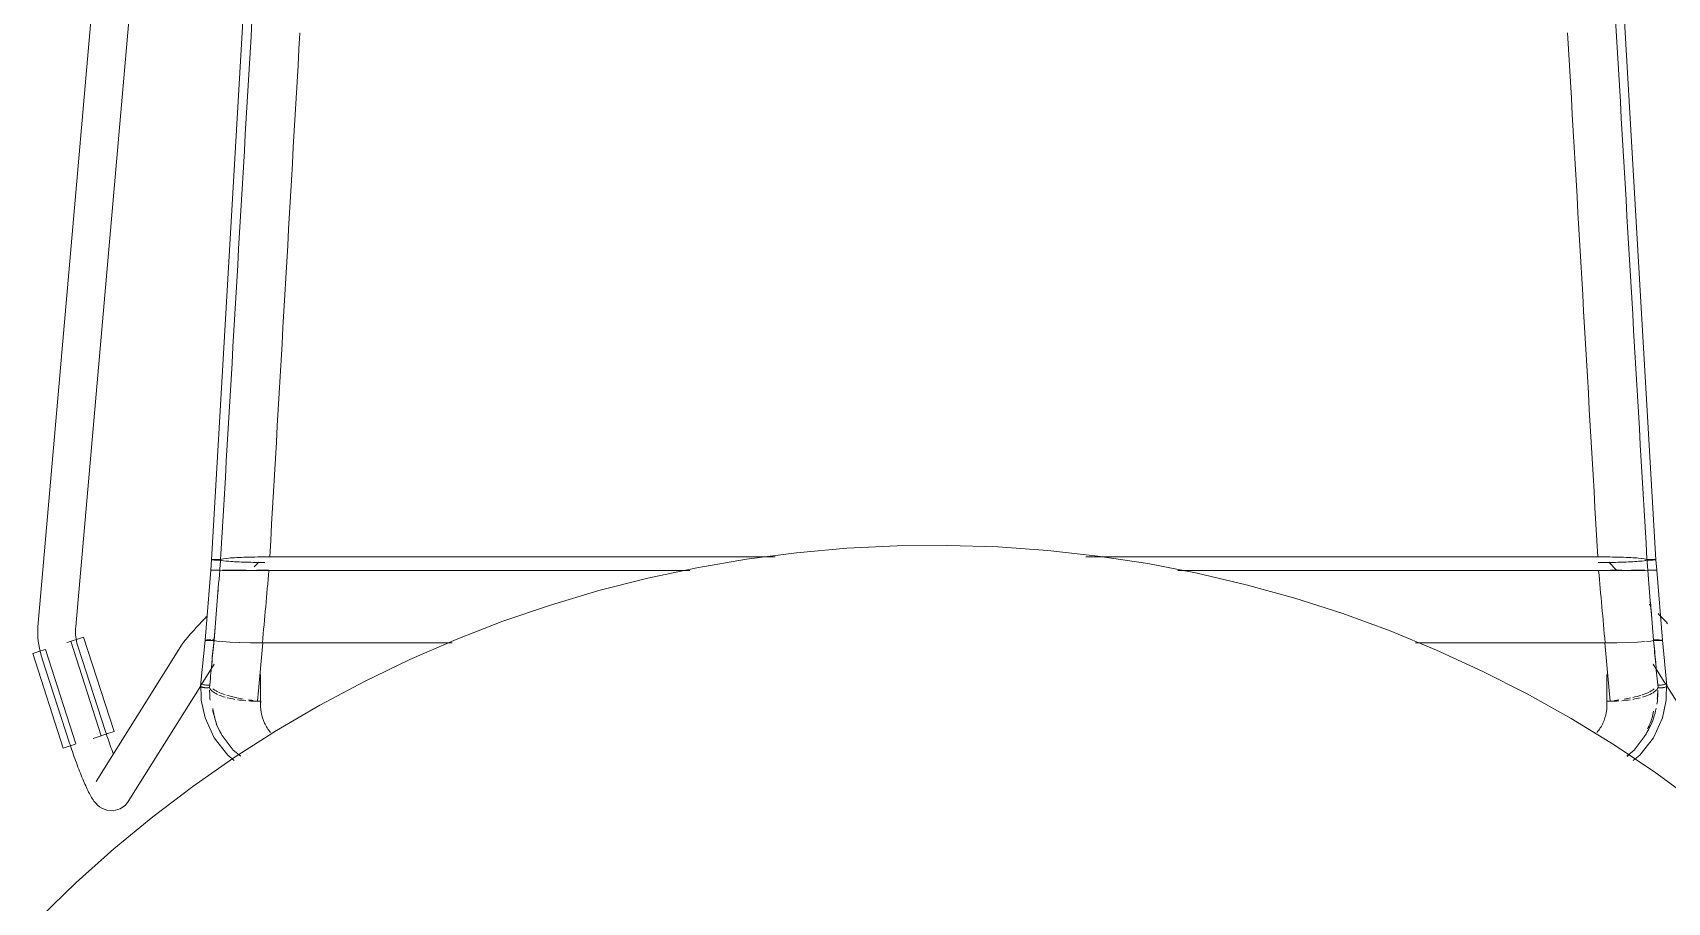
# Model space of a CAD drawing. Header units: millimetres. Extents: x 79795 to 317870, y -36033 to 97293.
# Drawn here: x 227365 to 227884, y 12592 to 12868 of the extents above; entities that cross this region are included whole.
import ezdxf

# ---------------------------------------------------------------- set-up
doc = ezdxf.new("R2010")
doc.units = ezdxf.units.MM
doc.header["$MEASUREMENT"] = 0
doc.layers.add('I-FURN', color=8, linetype='CONTINUOUS', lineweight=9)

msp = doc.modelspace()

# ---------------------------------------------------------------- linework, layer by layer
at = {"layer": 'I-FURN'}
for p, q in [((227405.73, 13124.18), (227366.79, 12680.86)), ((227378.74, 12679.81), (227416.04, 13104.31)), ((227441.22, 13032.89), (227421.93, 12700.98)), ((227861.45, 13032.89), (227880.74, 12700.98)), ((227607.74, 12703.19), (227591.88, 12701.13)), ((227623.68, 12704.62), (227607.74, 12703.19)), ((227639.66, 12705.4), (227623.68, 12704.62)), ((227655.66, 12705.55), (227639.66, 12705.4)), ((227671.65, 12705.06), (227655.66, 12705.55)), ((227687.61, 12703.93), (227671.65, 12705.06)), ((227703.51, 12702.16), (227687.61, 12703.93)), ((227421.66, 12697.63), (227419.83, 12675.42)), ((227421.66, 12697.63), (227421.93, 12700.98)), ((227421.73, 12697.62), (227421.66, 12697.63)), ((227421.66, 12697.63), (227421.73, 12697.63)), ((227421.72, 12697.63), (227421.66, 12697.63)), ((227421.66, 12697.63), (227421.72, 12697.62)), ((227422.21, 12697.62), (227421.91, 12697.62)), ((227421.91, 12697.62), (227422.2, 12697.62)), ((227422, 12701.01), (227421.93, 12700.98)), ((227421.93, 12700.98), (227422, 12700.96)), ((227422.19, 12701.04), (227422, 12701.01)), ((227422, 12700.96), (227422.19, 12700.93)), ((227422.48, 12701.06), (227422.19, 12701.04)), ((227422.19, 12700.93), (227422.48, 12700.91)), ((227422.2, 12697.62), (227422.58, 12697.62)), ((227422.21, 12697.63), (227422.59, 12697.63)), ((227422.59, 12697.63), (227422.21, 12697.63)), ((227422.59, 12697.62), (227422.21, 12697.62)), ((227422.86, 12701.08), (227422.48, 12701.06)), ((227422.48, 12700.91), (227422.87, 12700.89)), ((227422.58, 12697.62), (227423.04, 12697.62)), ((227422.59, 12697.63), (227423.05, 12697.63)), ((227423.04, 12697.63), (227422.59, 12697.63)), ((227423.04, 12697.62), (227422.59, 12697.62)), ((227423.31, 12701.09), (227422.86, 12701.08)), ((227422.87, 12700.89), (227423.32, 12700.88)), ((227423.53, 12697.63), (227423.04, 12697.63)), ((227423.53, 12697.62), (227423.04, 12697.62)), ((227423.04, 12697.62), (227423.53, 12697.62)), ((227423.05, 12697.63), (227423.54, 12697.63)), ((227423.8, 12701.09), (227423.31, 12701.09)), ((227423.32, 12700.88), (227423.81, 12700.87)), ((227424.03, 12697.63), (227423.53, 12697.63)), ((227424.03, 12697.62), (227423.53, 12697.62)), ((227423.53, 12697.62), (227424.02, 12697.62)), ((227423.54, 12697.63), (227424.03, 12697.63)), ((227424.3, 12701.09), (227423.8, 12701.09)), ((227423.81, 12700.87), (227424.3, 12700.88)), ((227424.02, 12697.62), (227424.5, 12697.62)), ((227424.03, 12697.63), (227424.5, 12697.63)), ((227424.5, 12697.63), (227424.03, 12697.63)), ((227424.5, 12697.62), (227424.03, 12697.62)), ((227424.77, 12701.08), (227424.3, 12701.09)), ((227424.3, 12700.88), (227424.77, 12700.88)), ((227425.39, 12697.6), (227424.5, 12697.62)), ((227424.5, 12697.62), (227425.38, 12697.6)), ((227425.66, 12701.29), (227424.77, 12701.08)), ((227424.77, 12700.88), (227425.68, 12700.67)), ((227425.38, 12697.6), (227427.13, 12697.59)), ((227427.13, 12697.59), (227425.39, 12697.6)), ((227425.4, 12697.65), (227427.15, 12697.66)), ((227427.15, 12697.66), (227425.4, 12697.65)), ((227427.4, 12701.49), (227425.66, 12701.29)), ((227425.68, 12700.67), (227427.43, 12700.48)), ((227429.64, 12697.58), (227427.13, 12697.59)), ((227427.13, 12697.59), (227429.63, 12697.58)), ((227427.15, 12697.66), (227429.65, 12697.67)), ((227429.65, 12697.67), (227427.15, 12697.66)), ((227429.91, 12701.65), (227427.4, 12701.49)), ((227427.43, 12700.48), (227429.92, 12700.32)), ((227429.63, 12697.58), (227432.77, 12697.57)), ((227432.77, 12697.57), (227429.64, 12697.58)), ((227429.65, 12697.67), (227432.77, 12697.68)), ((227432.77, 12697.68), (227429.65, 12697.67)), ((227433.04, 12701.77), (227429.91, 12701.65)), ((227429.92, 12700.32), (227433.04, 12700.2)), ((227436.33, 12697.56), (227432.77, 12697.57)), ((227432.77, 12697.57), (227436.33, 12697.56)), ((227436.6, 12701.85), (227433.04, 12701.77)), ((227433.04, 12700.2), (227436.59, 12700.12)), ((227436.9, 12700.24), (227435.42, 12698.71)), ((227436.33, 12697.69), (227440.11, 12697.69)), ((227440.11, 12697.69), (227436.33, 12697.69)), ((227440.12, 12697.56), (227436.33, 12697.56)), ((227436.33, 12697.56), (227440.12, 12697.56)), ((227436.59, 12700.12), (227438.85, 12700.09)), ((227440.39, 12701.88), (227436.6, 12701.85)), ((227573.86, 12697.56), (227440.12, 12697.56)), ((227440.12, 12697.56), (227573.86, 12697.56)), ((227600.96, 12701.88), (227440.39, 12701.88)), ((227440.39, 12701.88), (227600.96, 12701.88)), ((227576.11, 12698.44), (227560.46, 12695.11)), ((227591.88, 12701.13), (227576.11, 12698.44)), ((227862.29, 12701.88), (227699.69, 12701.88)), ((227699.69, 12701.88), (227862.29, 12701.88)), ((227719.32, 12699.75), (227703.51, 12702.16)), ((227735.03, 12696.72), (227719.32, 12699.75)), ((227862.55, 12697.56), (227728.92, 12697.56)), ((227728.92, 12697.56), (227862.55, 12697.56)), ((227866.07, 12701.85), (227862.29, 12701.88)), ((227862.4, 12700.09), (227866.08, 12700.12)), ((227866.34, 12697.56), (227862.55, 12697.56)), ((227862.55, 12697.56), (227866.34, 12697.56)), ((227868.35, 12697.57), (227865.78, 12700.24)), ((227869.64, 12701.77), (227866.07, 12701.85)), ((227866.08, 12700.12), (227869.63, 12700.2)), ((227866.34, 12697.69), (227869.9, 12697.68)), ((227869.9, 12697.68), (227866.34, 12697.69)), ((227869.91, 12697.57), (227866.34, 12697.56)), ((227866.34, 12697.56), (227869.91, 12697.57)), ((227869.63, 12700.2), (227872.75, 12700.32)), ((227872.77, 12701.65), (227869.64, 12701.77)), ((227873.04, 12697.58), (227869.91, 12697.57)), ((227869.91, 12697.57), (227873.04, 12697.58)), ((227872.75, 12700.32), (227875.25, 12700.48)), ((227875.27, 12701.49), (227872.77, 12701.65)), ((227873.02, 12697.67), (227875.52, 12697.66)), ((227875.53, 12697.66), (227873.03, 12697.67)), ((227875.54, 12697.59), (227873.04, 12697.58)), ((227873.04, 12697.58), (227875.54, 12697.59)), ((227875.25, 12700.48), (227877, 12700.67)), ((227877.02, 12701.29), (227875.27, 12701.49)), ((227875.52, 12697.66), (227877.27, 12697.65)), ((227877.28, 12697.65), (227875.53, 12697.66)), ((227875.54, 12697.59), (227877.29, 12697.6)), ((227877.29, 12697.6), (227875.55, 12697.59)), ((227877, 12700.67), (227877.9, 12700.88)), ((227877.91, 12701.08), (227877.02, 12701.29)), ((227878.18, 12697.62), (227877.29, 12697.6)), ((227877.29, 12697.6), (227878.18, 12697.62)), ((227877.9, 12700.88), (227878.37, 12700.88)), ((227878.38, 12701.09), (227877.91, 12701.08)), ((227878.17, 12697.63), (227878.64, 12697.63)), ((227878.64, 12697.63), (227878.17, 12697.63)), ((227878.65, 12697.62), (227878.18, 12697.62)), ((227878.18, 12697.62), (227878.65, 12697.62)), ((227878.37, 12700.88), (227878.87, 12700.87)), ((227878.87, 12701.09), (227878.38, 12701.09)), ((227878.64, 12697.63), (227879.14, 12697.63)), ((227879.14, 12697.63), (227878.64, 12697.63)), ((227879.14, 12697.62), (227878.65, 12697.62)), ((227878.65, 12697.62), (227879.15, 12697.62)), ((227879.36, 12701.09), (227878.87, 12701.09)), ((227878.87, 12700.87), (227879.36, 12700.88)), ((227879.14, 12697.63), (227879.63, 12697.63)), ((227879.63, 12697.63), (227879.14, 12697.63)), ((227879.63, 12697.62), (227879.14, 12697.62)), ((227879.15, 12697.62), (227879.64, 12697.62)), ((227879.81, 12701.08), (227879.36, 12701.09)), ((227879.36, 12700.88), (227879.81, 12700.89)), ((227879.63, 12697.63), (227880.08, 12697.63)), ((227880.08, 12697.63), (227879.63, 12697.63)), ((227880.09, 12697.62), (227879.63, 12697.62)), ((227879.64, 12697.62), (227880.09, 12697.62)), ((227880.2, 12701.06), (227879.81, 12701.08)), ((227879.81, 12700.89), (227880.19, 12700.91)), ((227880.08, 12697.63), (227880.46, 12697.63)), ((227880.47, 12697.63), (227880.08, 12697.63)), ((227880.47, 12697.62), (227880.09, 12697.62)), ((227880.09, 12697.62), (227880.47, 12697.62)), ((227880.19, 12700.91), (227880.48, 12700.93)), ((227880.49, 12701.04), (227880.2, 12701.06)), ((227880.46, 12697.63), (227880.76, 12697.63)), ((227880.76, 12697.63), (227880.47, 12697.63)), ((227880.76, 12697.62), (227880.47, 12697.62)), ((227880.47, 12697.62), (227880.76, 12697.62)), ((227880.48, 12700.93), (227880.67, 12700.96)), ((227880.68, 12701.01), (227880.49, 12701.04)), ((227880.67, 12700.96), (227880.74, 12700.98)), ((227880.74, 12700.98), (227880.68, 12701.01)), ((227881.01, 12697.63), (227880.75, 12700.98)), ((227880.76, 12697.63), (227880.95, 12697.63)), ((227880.95, 12697.63), (227880.76, 12697.63)), ((227880.95, 12697.62), (227880.76, 12697.62)), ((227880.76, 12697.62), (227880.95, 12697.62)), ((227880.95, 12697.63), (227881.01, 12697.63)), ((227881.01, 12697.63), (227880.95, 12697.62)), ((227880.95, 12697.62), (227881.02, 12697.63)), ((227881.02, 12697.63), (227880.95, 12697.63)), ((227881.02, 12697.63), (227882.84, 12675.42)), ((227560.46, 12695.11), (227544.95, 12691.17)), ((227750.61, 12693.06), (227735.03, 12696.72)), ((227766.02, 12688.78), (227750.61, 12693.06)), ((227529.62, 12686.6), (227514.48, 12681.43)), ((227544.95, 12691.17), (227529.62, 12686.6)), ((227781.26, 12683.89), (227766.02, 12688.78)), ((227879.11, 12686.38), (227878.63, 12686.89)), ((227418.59, 12681.1), (227419, 12681.55)), ((227419, 12681.55), (227419.43, 12682)), ((227419.43, 12682), (227419.86, 12682.46)), ((227419.86, 12682.46), (227420.3, 12682.93)), ((227514.48, 12681.43), (227499.56, 12675.66)), ((227796.28, 12678.39), (227781.26, 12683.89)), ((227881.93, 12683.41), (227881.47, 12683.9)), ((227882.37, 12682.93), (227881.93, 12683.41)), ((227882.82, 12682.46), (227882.37, 12682.93)), ((227883.25, 12682), (227882.82, 12682.46)), ((227883.67, 12681.55), (227883.25, 12682)), ((227884.08, 12681.1), (227883.67, 12681.55)), ((227366.71, 12679.72), (227366.68, 12678.58)), ((227366.68, 12678.58), (227366.69, 12677.44)), ((227366.69, 12677.44), (227366.75, 12676.3)), ((227366.79, 12680.86), (227366.71, 12679.72)), ((227366.75, 12676.3), (227366.86, 12675.16)), ((227378.68, 12678.46), (227378.69, 12679.12)), ((227378.69, 12677.8), (227378.68, 12678.46)), ((227378.69, 12679.12), (227378.74, 12679.78)), ((227378.72, 12677.13), (227378.69, 12677.8)), ((227378.78, 12676.48), (227378.72, 12677.13)), ((227378.74, 12679.78), (227378.74, 12679.81)), ((227378.87, 12675.82), (227378.78, 12676.48)), ((227379.28, 12675.76), (227381.23, 12676.39)), ((227390.92, 12646.39), (227381.23, 12676.39)), ((227414.11, 12676.14), (227414.34, 12676.4)), ((227414.34, 12676.4), (227414.58, 12676.68)), ((227414.58, 12676.68), (227414.84, 12676.98)), ((227414.84, 12676.98), (227415.11, 12677.29)), ((227415.11, 12677.29), (227415.4, 12677.61)), ((227415.4, 12677.61), (227415.7, 12677.94)), ((227415.7, 12677.94), (227416.02, 12678.3)), ((227416.02, 12678.3), (227416.35, 12678.66)), ((227416.35, 12678.66), (227416.69, 12679.04)), ((227416.69, 12679.04), (227417.05, 12679.43)), ((227417.05, 12679.43), (227417.42, 12679.83)), ((227417.42, 12679.83), (227417.8, 12680.24)), ((227417.8, 12680.24), (227418.19, 12680.67)), ((227418.19, 12680.67), (227418.59, 12681.1)), ((227811.07, 12672.3), (227796.28, 12678.39)), ((227884.49, 12680.67), (227884.08, 12681.1)), ((227365.07, 12671.18), (227367.03, 12671.81)), ((227374.76, 12641.17), (227365.07, 12671.18)), ((227366.86, 12675.16), (227367.01, 12674.03)), ((227367.01, 12674.03), (227367.2, 12672.9)), ((227367.03, 12671.81), (227369, 12672.44)), ((227367.2, 12672.9), (227367.44, 12671.79)), ((227367.44, 12671.79), (227367.73, 12670.68)), ((227378.8, 12642.48), (227369.12, 12672.48)), ((227375.92, 12674.68), (227377.09, 12675.06)), ((227377.19, 12675.09), (227386.87, 12645.08)), ((227377.3, 12675.13), (227379.28, 12675.76)), ((227378.99, 12675.17), (227378.87, 12675.82)), ((227379.13, 12674.52), (227378.99, 12675.17)), ((227379.29, 12673.88), (227379.13, 12674.52)), ((227379.49, 12673.25), (227379.29, 12673.88)), ((227388.2, 12646.43), (227379.49, 12673.25)), ((227412.58, 12674.16), (227385.27, 12630.57)), ((227412.58, 12674.16), (227412.79, 12674.48)), ((227412.79, 12674.48), (227412.98, 12674.74)), ((227412.98, 12674.74), (227413.15, 12674.97)), ((227413.15, 12674.97), (227413.33, 12675.19)), ((227413.33, 12675.19), (227413.51, 12675.41)), ((227413.51, 12675.41), (227413.7, 12675.64)), ((227413.7, 12675.64), (227413.9, 12675.88)), ((227413.9, 12675.88), (227414.11, 12676.14)), ((227419.83, 12675.42), (227418.41, 12660.93)), ((227419.89, 12675.45), (227419.83, 12675.42)), ((227419.83, 12675.42), (227419.9, 12675.45)), ((227419.83, 12675.42), (227419.9, 12675.4)), ((227419.9, 12675.4), (227419.83, 12675.42)), ((227420.08, 12675.47), (227419.89, 12675.45)), ((227419.9, 12675.45), (227420.08, 12675.47)), ((227419.9, 12675.4), (227420.09, 12675.37)), ((227420.37, 12675.5), (227420.08, 12675.47)), ((227420.08, 12675.47), (227420.38, 12675.5)), ((227420.09, 12675.37), (227420.38, 12675.35)), ((227420.39, 12675.35), (227420.09, 12675.37)), ((227420.75, 12675.51), (227420.37, 12675.5)), ((227420.38, 12675.5), (227420.76, 12675.51)), ((227420.38, 12675.35), (227420.77, 12675.34)), ((227420.77, 12675.34), (227420.39, 12675.35)), ((227421.21, 12675.52), (227420.75, 12675.51)), ((227420.76, 12675.51), (227421.21, 12675.52)), ((227420.77, 12675.34), (227421.22, 12675.33)), ((227421.22, 12675.33), (227420.77, 12675.34)), ((227421.7, 12675.53), (227421.21, 12675.52)), ((227421.21, 12675.52), (227421.7, 12675.53)), ((227421.22, 12675.33), (227421.71, 12675.32)), ((227421.72, 12675.32), (227421.22, 12675.33)), ((227421.71, 12675.32), (227422.21, 12675.32)), ((227422.21, 12675.32), (227421.72, 12675.32)), ((227422.67, 12675.52), (227422.19, 12675.53)), ((227422.2, 12675.53), (227422.67, 12675.52)), ((227422.21, 12675.32), (227422.68, 12675.33)), ((227422.68, 12675.33), (227422.21, 12675.32)), ((227422.68, 12675.33), (227423.57, 12675.14)), ((227423.57, 12675.14), (227422.68, 12675.33)), ((227423.57, 12675.14), (227425.31, 12674.96)), ((227425.29, 12674.96), (227423.57, 12675.14)), ((227427.74, 12674.81), (227425.3, 12674.96)), ((227425.31, 12674.96), (227427.79, 12674.81)), ((227430.82, 12674.7), (227427.78, 12674.81)), ((227427.79, 12674.81), (227430.88, 12674.69)), ((227430.88, 12674.69), (227434.32, 12674.62)), ((227434.32, 12674.62), (227430.88, 12674.69)), ((227434.42, 12674.62), (227438.18, 12674.59)), ((227438.06, 12674.59), (227434.42, 12674.62)), ((227438.18, 12674.59), (227498.29, 12674.59)), ((227498.29, 12674.59), (227438.18, 12674.59)), ((227499.56, 12675.66), (227484.88, 12669.29)), ((227804.38, 12674.59), (227864.5, 12674.59)), ((227864.5, 12674.59), (227804.38, 12674.59)), ((227825.61, 12665.61), (227811.07, 12672.3)), ((227864.5, 12674.59), (227868.26, 12674.62)), ((227868.26, 12674.62), (227864.62, 12674.59)), ((227871.79, 12674.69), (227868.35, 12674.62)), ((227868.36, 12674.62), (227871.79, 12674.69)), ((227871.79, 12674.69), (227874.89, 12674.81)), ((227874.89, 12674.81), (227871.86, 12674.7)), ((227874.89, 12674.81), (227877.37, 12674.96)), ((227877.37, 12674.96), (227874.93, 12674.81)), ((227879.1, 12675.14), (227877.75, 12674.99)), ((227877.76, 12674.99), (227879.1, 12675.14)), ((227879.1, 12675.14), (227880, 12675.33)), ((227879.99, 12675.33), (227879.11, 12675.14)), ((227880.46, 12675.32), (227879.99, 12675.33)), ((227880, 12675.33), (227880.47, 12675.32)), ((227880.48, 12675.53), (227880.01, 12675.52)), ((227880.01, 12675.52), (227880.48, 12675.53)), ((227880.96, 12675.32), (227880.46, 12675.32)), ((227880.47, 12675.32), (227880.96, 12675.32)), ((227880.98, 12675.53), (227880.48, 12675.53)), ((227880.48, 12675.53), (227880.97, 12675.53)), ((227880.96, 12675.32), (227881.45, 12675.33)), ((227881.45, 12675.33), (227880.96, 12675.32)), ((227880.97, 12675.53), (227881.47, 12675.52)), ((227881.47, 12675.52), (227880.98, 12675.53)), ((227881.45, 12675.33), (227881.91, 12675.34)), ((227881.9, 12675.34), (227881.45, 12675.33)), ((227881.92, 12675.51), (227881.47, 12675.52)), ((227881.47, 12675.52), (227881.92, 12675.51)), ((227882.29, 12675.35), (227881.9, 12675.34)), ((227881.91, 12675.34), (227882.29, 12675.35)), ((227882.29, 12675.35), (227882.59, 12675.37)), ((227882.58, 12675.37), (227882.29, 12675.35)), ((227882.59, 12675.47), (227882.3, 12675.5)), ((227882.3, 12675.5), (227882.59, 12675.47)), ((227882.78, 12675.45), (227882.59, 12675.47)), ((227882.59, 12675.47), (227882.78, 12675.45)), ((227882.59, 12675.37), (227882.78, 12675.4)), ((227882.84, 12675.42), (227882.77, 12675.4)), ((227882.85, 12675.42), (227882.78, 12675.45)), ((227882.78, 12675.45), (227882.84, 12675.42)), ((227882.78, 12675.4), (227882.85, 12675.42)), ((227882.85, 12675.42), (227884.27, 12660.93)), ((227367.73, 12670.68), (227368.06, 12669.59)), ((227368.06, 12669.59), (227368.07, 12669.54)), ((227368.07, 12669.54), (227376.78, 12642.73)), ((227418.71, 12661.34), (227422.75, 12667.79)), ((227484.88, 12669.29), (227470.47, 12662.35)), ((227879.92, 12667.79), (227883.96, 12661.34)), ((227395.44, 12624.2), (227418.48, 12660.97)), ((227418.62, 12656.37), (227418.53, 12661.83)), ((227437.47, 12664.55), (227437.47, 12654.8)), ((227470.47, 12662.35), (227456.34, 12654.83)), ((227839.87, 12658.36), (227825.61, 12665.61)), ((227865.2, 12654.8), (227865.2, 12664.55)), ((227884.06, 12656.37), (227884.14, 12661.83)), ((227884.2, 12660.97), (227907.23, 12624.2)), ((227419.83, 12650.72), (227418.62, 12656.37)), ((227437.53, 12656.04), (227436.48, 12656.04)), ((227853.83, 12650.54), (227839.87, 12658.36)), ((227866.19, 12656.04), (227865.15, 12656.04)), ((227882.84, 12650.72), (227884.06, 12656.37)), ((227422.73, 12644.4), (227419.83, 12650.72)), ((227456.34, 12654.83), (227442.53, 12646.75)), ((227867.46, 12642.16), (227853.83, 12650.54)), ((227879.94, 12644.4), (227882.84, 12650.72)), ((227384.3, 12644.25), (227386.78, 12645.05)), ((227388.96, 12645.76), (227386.99, 12645.12)), ((227388.31, 12646.11), (227388.2, 12646.43)), ((227388.53, 12645.41), (227388.31, 12646.11)), ((227388.76, 12644.72), (227388.53, 12645.41)), ((227390.92, 12646.39), (227388.96, 12645.76)), ((227425.31, 12645.11), (227423.4, 12648.8)), ((227428.8, 12640.54), (227425.31, 12645.11)), ((227442.53, 12646.75), (227429.06, 12638.13)), ((227873.87, 12640.54), (227877.37, 12645.11)), ((227877.37, 12645.11), (227879.28, 12648.8)), ((227376.71, 12641.8), (227374.76, 12641.17)), ((227378.69, 12642.44), (227376.71, 12641.8)), ((227376.93, 12642.27), (227376.78, 12642.73)), ((227377.18, 12641.53), (227376.93, 12642.27)), ((227377.42, 12640.79), (227377.18, 12641.53)), ((227377.67, 12640.06), (227377.42, 12640.79)), ((227377.92, 12639.33), (227377.67, 12640.06)), ((227389, 12644.04), (227388.76, 12644.72)), ((227389.23, 12643.36), (227389, 12644.04)), ((227389.46, 12642.69), (227389.23, 12643.36)), ((227389.7, 12642.02), (227389.46, 12642.69)), ((227389.93, 12641.36), (227389.7, 12642.02)), ((227390.17, 12640.72), (227389.93, 12641.36)), ((227390.41, 12640.08), (227390.17, 12640.72)), ((227390.64, 12639.46), (227390.41, 12640.08)), ((227427.07, 12638.87), (227422.73, 12644.4)), ((227431.15, 12638.58), (227428.8, 12640.54)), ((227880.74, 12633.25), (227867.46, 12642.16)), ((227871.53, 12638.58), (227873.87, 12640.54)), ((227875.61, 12638.87), (227879.94, 12644.4)), ((227378.18, 12638.61), (227377.92, 12639.33)), ((227378.43, 12637.89), (227378.18, 12638.61)), ((227378.68, 12637.19), (227378.43, 12637.89)), ((227378.94, 12636.49), (227378.68, 12637.19)), ((227379.19, 12635.8), (227378.94, 12636.49)), ((227379.45, 12635.12), (227379.19, 12635.8)), ((227379.7, 12634.46), (227379.45, 12635.12)), ((227429.06, 12638.13), (227415.94, 12628.97)), ((227429.12, 12637.23), (227427.07, 12638.87)), ((227873.55, 12637.23), (227875.61, 12638.87)), ((227379.96, 12633.8), (227379.7, 12634.46)), ((227380.21, 12633.16), (227379.96, 12633.8)), ((227380.46, 12632.54), (227380.21, 12633.16)), ((227380.71, 12631.93), (227380.46, 12632.54)), ((227380.95, 12631.33), (227380.71, 12631.93)), ((227381.2, 12630.75), (227380.95, 12631.33)), ((227381.44, 12630.19), (227381.2, 12630.75)), ((227381.68, 12629.65), (227381.44, 12630.19)), ((227381.92, 12629.12), (227381.68, 12629.65)), ((227893.66, 12623.81), (227880.74, 12633.25)), ((227382.16, 12628.61), (227381.92, 12629.12)), ((227382.39, 12628.12), (227382.16, 12628.61)), ((227382.62, 12627.64), (227382.39, 12628.12)), ((227382.85, 12627.19), (227382.62, 12627.64)), ((227383.08, 12626.75), (227382.85, 12627.19)), ((227383.31, 12626.32), (227383.08, 12626.75)), ((227383.54, 12625.91), (227383.31, 12626.32)), ((227383.77, 12625.51), (227383.54, 12625.91)), ((227384.02, 12625.12), (227383.77, 12625.51)), ((227384.27, 12624.73), (227384.02, 12625.12)), ((227384.55, 12624.34), (227384.27, 12624.73)), ((227384.86, 12623.94), (227384.55, 12624.34)), ((227415.94, 12628.97), (227403.19, 12619.3)), ((227385.23, 12623.51), (227384.86, 12623.94)), ((227385.69, 12623.05), (227385.23, 12623.51)), ((227386.32, 12622.53), (227385.69, 12623.05)), ((227387.24, 12621.96), (227386.32, 12622.53)), ((227388.62, 12621.44), (227387.24, 12621.96)), ((227390.59, 12621.27), (227388.62, 12621.44)), ((227392.82, 12621.86), (227390.59, 12621.27)), ((227403.19, 12619.3), (227390.85, 12609.13)), ((227394.55, 12623.08), (227392.82, 12621.86)), ((227394.55, 12623.08), (227395.44, 12624.2)), ((227390.85, 12609.13), (227378.91, 12598.47)), ((227378.91, 12598.47), (227367.42, 12587.34))]:
    msp.add_line(p, q, dxfattribs=at)
for points in [[(227424.77, 12701.08), (227427.99, 12756.49), (227434.43, 12867.25), (227440.87, 12977.85), (227444.09, 13033.08)], [(227877.91, 12701.08), (227874.69, 12756.49), (227868.25, 12867.25), (227861.81, 12977.85), (227858.59, 13033.08)], [(227440.39, 12701.88), (227443.58, 12757.4), (227446.78, 12812.93), (227449.97, 12868.37)], [(227852.7, 12868.37), (227855.9, 12812.91), (227859.09, 12757.4), (227862.29, 12701.88)], [(227424.77, 12700.88), (227424.18, 12700.87), (227422.67, 12700.87), (227421.93, 12700.95), (227421.93, 12700.98)], [(227422.68, 12675.33), (227422.99, 12679.04), (227423.59, 12686.46), (227424.19, 12693.9), (227424.5, 12697.62)], [(227424.77, 12701.08), (227424.72, 12700.51), (227424.63, 12699.35), (227424.54, 12698.2), (227424.5, 12697.62)], [(227424.77, 12700.88), (227424.73, 12700.34), (227424.64, 12699.26), (227424.55, 12698.17), (227424.5, 12697.63)], [(227439.09, 12686.07), (227439.43, 12689.9), (227439.78, 12693.73), (227440.12, 12697.56)], [(227862.55, 12697.56), (227862.9, 12693.73), (227863.24, 12689.9), (227863.58, 12686.07)], [(227877.9, 12700.88), (227877.95, 12700.34), (227878.04, 12699.26), (227878.13, 12698.17), (227878.17, 12697.63)], [(227877.91, 12701.08), (227877.95, 12700.51), (227878.04, 12699.35), (227878.13, 12698.2), (227878.18, 12697.62)], [(227879.99, 12675.33), (227879.69, 12679.04), (227879.08, 12686.46), (227878.48, 12693.9), (227878.18, 12697.62)], [(227423.88, 12690.08), (227423.91, 12690.49), (227423.94, 12690.9), (227423.98, 12691.31)], [(227422.67, 12675.52), (227422.97, 12679.16), (227423.27, 12682.81), (227423.58, 12686.47)], [(227438.06, 12674.59), (227438.4, 12678.42), (227438.75, 12682.24), (227439.09, 12686.07)], [(227863.58, 12686.07), (227863.93, 12682.24), (227864.27, 12678.42), (227864.62, 12674.59)], [(227422.68, 12675.33), (227422.44, 12672.81), (227421.96, 12667.77), (227421.48, 12662.82), (227421.24, 12660.38)], [(227422.67, 12675.52), (227422.43, 12673.14), (227422.2, 12670.78), (227421.96, 12668.43)], [(227438.18, 12674.59), (227437.87, 12671.46), (227437.28, 12665.21), (227436.74, 12659.07), (227436.48, 12656.04)], [(227864.5, 12674.59), (227864.8, 12671.46), (227865.39, 12665.21), (227865.93, 12659.07), (227866.19, 12656.04)], [(227880, 12675.33), (227880.23, 12672.81), (227880.71, 12667.77), (227881.19, 12662.82), (227881.43, 12660.38)], [(227880.03, 12675.33), (227880.25, 12673.02), (227880.48, 12670.71), (227880.71, 12668.43)], [(227418.59, 12661.68), (227418.63, 12661.64), (227418.75, 12661.54), (227419.05, 12661.41), (227419.44, 12661.29), (227419.89, 12661.2), (227420.38, 12661.13), (227420.88, 12661.1), (227421.2, 12661.1), (227421.35, 12661.11)], [(227423.79, 12658.21), (227423.1, 12658.53), (227421.95, 12659.23), (227421.39, 12659.98), (227421.24, 12660.38)], [(227421.28, 12659.55), (227421.29, 12658.89), (227421.33, 12658.25), (227421.39, 12657.6)], [(227421.42, 12656.38), (227421.33, 12657.2), (227421.32, 12658.02), (227421.33, 12658.85)], [(227422.25, 12660.02), (227422.66, 12659.7), (227423.18, 12659.37), (227423.82, 12659.07)], [(227424.07, 12658.95), (227424.71, 12658.65), (227425.45, 12658.38), (227426.27, 12658.11)], [(227426.22, 12657.32), (227425.49, 12657.53), (227424.86, 12657.76), (227424.26, 12658.01)], [(227429.27, 12656.64), (227428.43, 12656.79), (227427.63, 12656.95), (227426.89, 12657.14)], [(227432.76, 12656.21), (227431.86, 12656.28), (227430.98, 12656.39), (227430.13, 12656.51)], [(227433.64, 12656.46), (227434.11, 12656.39), (227434.59, 12656.34), (227435.07, 12656.29)], [(227436.48, 12656.04), (227435.53, 12656.05), (227434.6, 12656.08), (227433.69, 12656.14)], [(227437.48, 12654.52), (227437.46, 12655.03), (227437.48, 12655.54), (227437.53, 12656.04)], [(227865.15, 12656.05), (227865.19, 12655.54), (227865.21, 12655.03), (227865.2, 12654.52)], [(227868.98, 12656.14), (227868.07, 12656.08), (227867.14, 12656.05), (227866.19, 12656.04)], [(227867.61, 12656.28), (227868.09, 12656.33), (227868.56, 12656.39), (227869.02, 12656.46)], [(227872.55, 12656.51), (227871.7, 12656.39), (227870.82, 12656.27), (227869.91, 12656.21)], [(227870.72, 12656.72), (227871.4, 12656.84), (227872.06, 12656.97), (227872.72, 12657.11)], [(227873.38, 12657.26), (227874.3, 12657.47), (227875.25, 12657.7), (227876.1, 12657.95)], [(227875.78, 12657.14), (227875.04, 12656.95), (227874.23, 12656.79), (227873.4, 12656.64)], [(227876.42, 12658.1), (227877.23, 12658.37), (227878.04, 12658.65), (227878.6, 12658.95)], [(227878.88, 12658.21), (227878.19, 12657.88), (227877.38, 12657.58), (227876.45, 12657.32)], [(227878.84, 12659.06), (227879.48, 12659.38), (227879.88, 12659.7), (227880.21, 12660.02)], [(227881.4, 12658.84), (227881.38, 12657.58), (227881.29, 12656.32), (227881.1, 12655.08)], [(227881.2, 12656.87), (227881.31, 12657.75), (227881.33, 12658.65), (227881.33, 12659.55)], [(227422.21, 12653.13), (227422.41, 12652.4), (227422.65, 12651.69), (227422.91, 12650.98)], [(227872.93, 12639.71), (227872.5, 12639.3), (227872.05, 12638.91), (227871.59, 12638.53)]]:
    msp.add_open_spline(points, degree=3, dxfattribs=at)
for points, knots in [([(227421.93, 12700.98), (227421.93, 12701), (227422.07, 12701.03), (227422.46, 12701.06), (227422.84, 12701.08), (227423.3, 12701.09), (227423.8, 12701.1), (227424.3, 12701.09), (227424.62, 12701.09), (227424.77, 12701.08)], [-0.498493, -0.498493, -0.498493, -0.498493, -0.375, -0.3125, -0.25, -0.1875, -0.125, -0.0625, 0, 0, 0, 0]), ([(227424.77, 12701.08), (227425.04, 12701.23), (227426.43, 12701.44), (227429.79, 12701.66), (227432.96, 12701.78), (227436.56, 12701.86), (227439.11, 12701.88), (227440.39, 12701.88)], [-1, -1, -1, -1, -0.666667, -0.5, -0.333333, -0.166667, 0, 0, 0, 0]), ([(227438.85, 12700.09), (227436.82, 12700.11), (227433.6, 12700.16), (227429.81, 12700.31), (227426.46, 12700.53), (227425.06, 12700.74), (227424.77, 12700.88)], [-0.9335619, -0.9335619, -0.9335619, -0.9335619, -0.6666667, -0.5, -0.3333333, 0, 0, 0, 0]), ([(227862.29, 12701.88), (227863.56, 12701.88), (227866.11, 12701.86), (227869.72, 12701.78), (227872.88, 12701.66), (227876.24, 12701.44), (227877.63, 12701.23), (227877.91, 12701.08)], [-1, -1, -1, -1, -0.833333, -0.666667, -0.5, -0.333333, 0, 0, 0, 0]), ([(227877.9, 12700.88), (227877.61, 12700.74), (227876.22, 12700.53), (227872.87, 12700.31), (227869.71, 12700.19), (227866.15, 12700.11), (227863.64, 12700.09), (227862.4, 12700.09)], [-1, -1, -1, -1, -0.6666667, -0.5, -0.3333333, -0.1666667, -0.003964, -0.003964, -0.003964, -0.003964]), ([(227880.75, 12700.98), (227880.75, 12700.97), (227880.61, 12700.94), (227880.21, 12700.91), (227879.82, 12700.89), (227879.37, 12700.88), (227878.87, 12700.87), (227878.37, 12700.87), (227878.05, 12700.88), (227877.9, 12700.88)], [-0.5, -0.5, -0.5, -0.5, -0.375, -0.3125, -0.25, -0.1875, -0.125, -0.0625, 0, 0, 0, 0]), ([(227877.91, 12701.08), (227878.13, 12701.09), (227878.62, 12701.1), (227879.26, 12701.09), (227879.72, 12701.08), (227880.13, 12701.07), (227880.58, 12701.04), (227880.75, 12701), (227880.75, 12700.98)], [-1, -1, -1, -1, -0.90625, -0.8125, -0.765625, -0.71875, -0.625, -0.501507, -0.501507, -0.501507, -0.501507]), ([(227879.46, 12682.05), (227879.34, 12683.55), (227878.91, 12688.74), (227878.48, 12693.94), (227878.17, 12697.63)], [0.2955287, 0.2955287, 0.2955287, 0.2955287, 0.5, 1, 1, 1, 1]), ([(227421.24, 12660.38), (227421.1, 12660.36), (227420.82, 12660.33), (227420.39, 12660.31), (227420.02, 12660.32), (227419.73, 12660.34), (227419.46, 12660.38), (227419.21, 12660.43), (227418.98, 12660.49), (227418.79, 12660.55), (227418.59, 12660.65), (227418.49, 12660.74), (227418.46, 12660.78)], [0, 0, 0, 0, 0.0555556, 0.1111111, 0.1666667, 0.1944444, 0.2222222, 0.2777778, 0.3055556, 0.3333333, 0.3888889, 0.4444444, 0.4444444, 0.4444444, 0.4444444]), ([(227881.33, 12661.11), (227881.55, 12661.1), (227882.04, 12661.11), (227882.79, 12661.19), (227883.46, 12661.34), (227883.89, 12661.52), (227884.04, 12661.64), (227884.08, 12661.68)], [-1, -1, -1, -1, -0.90625, -0.8125, -0.71875, -0.625, -0.5625, -0.5625, -0.5625, -0.5625]), ([(227884.22, 12660.78), (227884.2, 12660.76), (227884.16, 12660.71), (227884.05, 12660.64), (227883.86, 12660.54), (227883.54, 12660.44), (227883.14, 12660.36), (227882.78, 12660.33), (227882.41, 12660.31), (227881.96, 12660.32), (227881.61, 12660.35), (227881.43, 12660.38)], [0.5555556, 0.5555556, 0.5555556, 0.5555556, 0.5833333, 0.6180556, 0.6527778, 0.7222222, 0.7916667, 0.8263889, 0.8611111, 0.9305556, 1, 1, 1, 1]), ([(227426.7, 12657.96), (227427.69, 12657.65), (227429.4, 12657.22), (227431.26, 12656.83), (227431.94, 12656.71)], [-0.5, -0.5, -0.5, -0.5, -0.3333333, -0.2414396, -0.2414396, -0.2414396, -0.2414396]), ([(227440.64, 12646.15), (227439.87, 12647.06), (227437.94, 12650.05), (227437.31, 12653.66), (227437.53, 12656.04)], [0.5, 0.5, 0.5, 0.5, 0.6666667, 1, 1, 1, 1]), ([(227865.15, 12656.04), (227865.36, 12653.66), (227864.73, 12650.05), (227862.8, 12647.06), (227862.04, 12646.15)], [0, 0, 0, 0, 0.3333333, 0.5, 0.5, 0.5, 0.5]), ([(227881.43, 12660.38), (227881.28, 12659.98), (227880.72, 12659.24), (227879.59, 12658.54), (227878.91, 12658.22)], [0, 0, 0, 0, 0.1666667, 0.3309695, 0.3309695, 0.3309695, 0.3309695]), ([(227425.31, 12645.13), (227424.8, 12645.96), (227423.22, 12648.68), (227422.62, 12651.66), (227422.34, 12653.77)], [-0.4024189, -0.4024189, -0.4024189, -0.4024189, -0.3333333, -0.1789981, -0.1789981, -0.1789981, -0.1789981]), ([(227880.85, 12653.8), (227880.41, 12651.68), (227879.4, 12648.61), (227877.77, 12645.84), (227877.18, 12644.97)], [0.1763318, 0.1763318, 0.1763318, 0.1763318, 0.3333333, 0.408557, 0.408557, 0.408557, 0.408557]), ([(227878.05, 12647.3), (227878.33, 12647.8), (227879.29, 12649.57), (227879.76, 12651.46), (227879.99, 12652.83)], [0.6249222, 0.6249222, 0.6249222, 0.6249222, 0.6666667, 0.7702374, 0.7702374, 0.7702374, 0.7702374])]:
    msp.add_open_spline(points, degree=3, knots=knots, dxfattribs=at)

doc.saveas('drawing.dxf')
